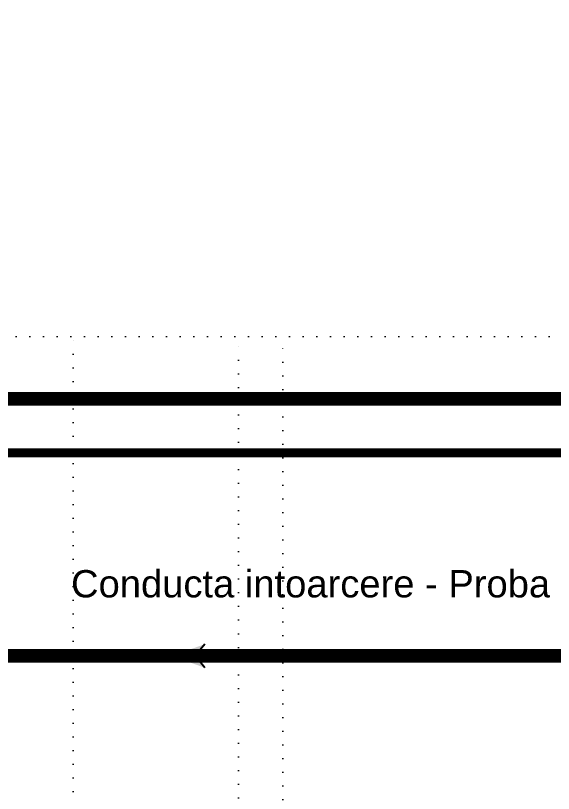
# Model space of a CAD drawing. Extents: x -6531732 to 89637, y -8915 to 32458.
# Drawn here: x 62690 to 65645, y 22062 to 26336 of the extents above; entities that cross this region are included whole.
import ezdxf

# ---------------------------------------------------------------- set-up
doc = ezdxf.new("R2010")
doc.units = 0
doc.linetypes.add('ACAD_ISO07W100', pattern=[3, 0, -3])
doc.linetypes.add('DASHED', pattern=[0.75, 0.5, -0.25])
for name, color, linetype, lineweight in [('SAN-MC-Circuit_Informatii', 83, 'ACAD_ISO07W100', 25), ('SAN-MC-COLD WATER', 5, 'Continuous', 30), ('SAN-MC-HIDRANT', 1, 'HE_LINE', 25)]:
    doc.layers.add(name, color=color, linetype=linetype, lineweight=lineweight)
doc.layers.add('SAN-MC-TEXT', color=7, linetype='Continuous')
doc.styles.get("Standard").update_dxf_attribs({"font": 'arial.ttf'})
doc.linetypes.add('HE_LINE', pattern='A,300,-250,["HE",Standard,S=0.5,R=0,X=-100.5,Y=-30.5],-100', length=650)
doc.linetypes.add('PSI_LINE', pattern='A,300,-150,["PSI",Standard,S=0.5,R=0,X=-130,Y=-30],-5', length=455)

msp = doc.modelspace()

# ---------------------------------------------------------------- hatches: boundary and pattern name
at = {"layer": 'SAN-MC-TEXT'}
h = msp.add_hatch(color=256, dxfattribs=at)
h.paths.add_polyline_path([(63730.5, 22752.8), (63676.2, 22817.7), (63549.1, 22817.7)])
h.paths.add_polyline_path([(63549.1, 22817.7), (63676.2, 22817.7), (63730.5, 22882.6)])

# ---------------------------------------------------------------- linework, layer by layer
at = {"layer": 'SAN-MC-Circuit_Informatii', "linetype": 'ACAD_ISO07W100', "lineweight": 0, "ltscale": 25, "elevation": 1427.3}
for points in [[(61041.1, 24573.3), (72539.2, 24573.1)], [(63006.3, 17340.9), (63006.3, 24573.3)], [(63915.6, 19485.6), (63915.6, 24573.3)], [(64157.9, 19851.6), (64157.9, 24573.3)]]:
    msp.add_lwpolyline(points, dxfattribs=at)
at = {"layer": 'SAN-MC-COLD WATER', "const_width": 50}
msp.add_lwpolyline([(69242.9, 23934.2), (49654, 23934.2)], dxfattribs=at)
at = {"layer": 'SAN-MC-HIDRANT', "color": 140, "linetype": 'PSI_LINE', "ltscale": 2, "const_width": 75}
msp.add_lwpolyline([(59871.4, 24024.5), (59871.4, 24130.3, -0.414214), (59971.4, 24230.3), (76834.7, 24228.8)], format="xyb", dxfattribs=at)
at = {"layer": 'SAN-MC-HIDRANT', "color": 6, "linetype": 'DASHED', "ltscale": 500, "const_width": 75}
msp.add_lwpolyline([(61036.7, 22818), (67664.3, 22817.7, -0.414135), (67764.3, 22717.7), (67765.6, 18517.5)], format="xyb", dxfattribs=at)
at = {"layer": 'SAN-MC-TEXT'}
for p in [(63730.5, 22882.6), (63730.5, 22752.8)]:
    msp.add_line(p, (63676.2, 22817.7), dxfattribs=at)

# ---------------------------------------------------------------- texts
at = {"layer": 'SAN-MC-TEXT', "insert": (62995.1, 23289.5), "char_height": 150, "width": 3069.165, "attachment_point": 1}
msp.add_mtext('Conducta intoarcere - Proba', dxfattribs=at)

doc.saveas('drawing.dxf')
